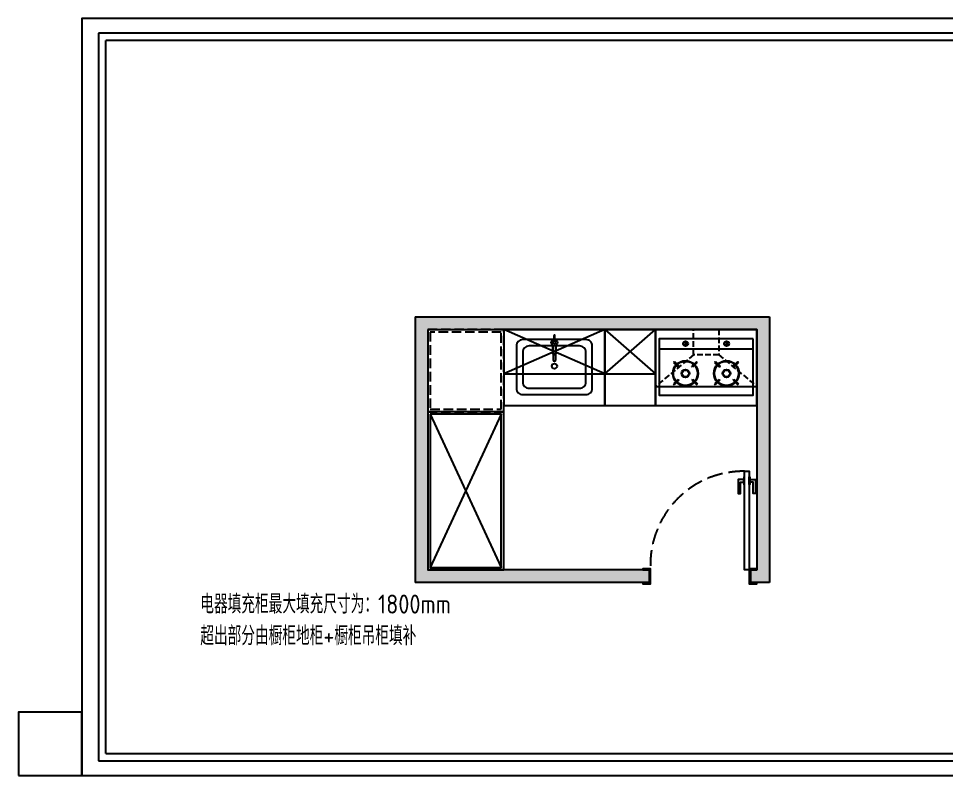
# Model space of a CAD drawing. Extents: x 422240 to 534325, y -8262 to 172635.
# Drawn here: x 497655 to 504988, y 117189 to 123170 of the extents above; entities that cross this region are included whole.
import ezdxf

# ---------------------------------------------------------------- set-up
doc = ezdxf.new("R2010")
doc.units = 0
doc.header["$LTSCALE"] = 1000
doc.header["$MEASUREMENT"] = 0
doc.linetypes.add('DASH', pattern=[0.35, 0.25, -0.1])
doc.layers.add('PM-家具', color=146, linetype='Continuous')
doc.layers.add('WALL', color=255, linetype='Continuous')
doc.styles.get("Standard").update_dxf_attribs({"font": 'gbenor.shx', "bigfont": 'gbcbig.shx'})

# ---------------------------------------------------------------- blocks, each defined once
blk = doc.blocks.new('A$C1F4B1202')
at = {"color": 251}
for p, q in [((-219, 320.2), (-256.4, 356.1)), ((-212.3, 327.6), (-249.5, 363.3)), ((-109.1, 328.1), (-71.8, 363.9)), ((-102.2, 320.8), (-64.9, 356.7)), ((105.5, 320.2), (68.1, 356.1)), ((112.3, 327.6), (75.1, 363.3)), ((215.5, 328.1), (252.7, 363.9)), ((222.3, 320.8), (259.6, 356.7)), ((-254.5, 188.3), (-217.3, 224.1)), ((-66.8, 187.7), (-104, 223.5)), ((70, 188.3), (107.3, 224.1)), ((257.7, 187.7), (220.5, 223.5)), ((-247.6, 181.1), (-210.2, 217)), ((-73.8, 180.5), (-111.1, 216.5)), ((77, 181.1), (114.3, 217)), ((250.8, 180.5), (213.4, 216.5)), ((371.9, 78.3), (-371.9, 78.3)), ((-163.2, 18.7), (-163.2, 58.2)), ((-158.2, 18.8), (-158.2, 58.1)), ((161.3, 18.7), (161.3, 58.2)), ((166.3, 18.8), (166.3, 58.1))]:
    blk.add_line(p, q, dxfattribs=at)
at = {"color": 0, "linetype": 'Continuous'}
blk.add_lwpolyline([(-371.9, 0), (371.9, 0), (371.9, 446.5), (-371.9, 446.5)], close=True, dxfattribs=at)
at = {"color": 251}
for centre, radius in [((-160.4, 273.2), 100), ((-160.4, 273.2), 95), ((164.2, 273.2), 100), ((164.2, 273.2), 95), ((-160.4, 273.2), 31.3), ((-160.4, 273.2), 26.3), ((164.2, 273.2), 31.3), ((164.2, 273.2), 26.3), ((-161.2, 38.4), 19.8), ((163.3, 38.4), 19.8)]:
    blk.add_circle(centre, radius, dxfattribs=at)
for centre, radius, start, end in [((-160.4, 273.2), 126.7, 134.67564, 139.19964), ((-160.4, 273.2), 75.1, 133.6762, 141.30987), ((-160.4, 273.2), 75.1, 39.30452, 46.93668), ((-160.4, 273.2), 126.7, 41.16386, 45.68755), ((164.2, 273.2), 126.7, 134.67564, 139.19964), ((164.2, 273.2), 75.1, 133.6762, 141.30987), ((164.2, 273.2), 75.1, 39.30452, 46.93668), ((164.2, 273.2), 126.7, 41.16386, 45.68755), ((-160.4, 273.2), 75.1, 220.80073, 228.43289), ((-160.4, 273.2), 75.1, 310.95271, 318.58638), ((164.2, 273.2), 75.1, 220.80073, 228.43289), ((164.2, 273.2), 75.1, 310.95271, 318.58638), ((-160.4, 273.2), 126.7, 222.04986, 226.57356), ((-160.4, 273.2), 126.7, 313.06294, 317.58695), ((164.2, 273.2), 126.7, 222.04986, 226.57356), ((164.2, 273.2), 126.7, 313.06294, 317.58695)]:
    blk.add_arc(centre, radius, start, end, dxfattribs=at)
blk = doc.blocks.new('灶台')
at = {"layer": 'PM-家具'}
blk.add_lwpolyline([(14600, -54543.5), (15400, -54543.5), (15400, -53943.5), (14600, -53943.5)], close=True, dxfattribs=at)
blk.add_blockref('A$C1F4B1202', (15000, -54470), dxfattribs=at)
blk = doc.blocks.new('厨房摆放方案图框')
at = {"color": 251}
for p, q in [((25027, 17757), (372, 17757)), ((372, 17757), (372, 493)), ((372, 493), (25027, 493))]:
    blk.add_line(p, q, dxfattribs=at)
for p, q in [((24853, 17583), (546, 17583)), ((546, 667), (546, 17583)), ((546, 667), (24853, 667))]:
    blk.add_line(p, q)
blk.add_lwpolyline([(-25, 145), (25375, 145), (25375, 18105), (-25, 18105)], close=True)
blk = doc.blocks.new('A$C3DAD4827')
for p, q in [((381.3, 219), (381.3, 249.7)), ((387.3, 219), (387.3, 249.7))]:
    blk.add_line(p, q)
at = {"color": 0, "linetype": 'Continuous'}
blk.add_lwpolyline([(370.4, 217.1), (133.7, 217.1, 0.414214), (83.7, 167.1), (83.7, -167.1, 0.414214), (133.7, -217.1), (633.7, -217.1, 0.414214), (683.7, -167.1), (683.7, 168.1, 0.428159), (633.7, 217.1), (370.4, 217.1)], format="xyb", dxfattribs=at)
blk.add_lwpolyline([(183.7, -167.1), (583.7, -167.1, 0.414214), (633.7, -117.1), (633.7, 117.1, 0.414214), (583.7, 167.1), (183.7, 167.1, 0.414214), (133.7, 117.1), (133.7, -117.1, 0.414214)], format="xyb", close=True)
for points in [[(369.3, 174), (369.3, 112.6, 1), (399.3, 112.6)], [(372.3, 172.1), (372.3, 112.6, 1), (396.3, 112.6)]]:
    blk.add_lwpolyline(points, format="xyb")
for points in [[(396.3, 112.6), (396.3, 172.1)], [(399.3, 112.6), (399.3, 174)]]:
    blk.add_lwpolyline(points)
at = {"color": 251}
for points in [[(374.3, 105.9), (374.3, 130.5)], [(394.3, 105.9), (394.3, 130.5)], [(394.3, 57.7), (394.3, 101.4)]]:
    blk.add_lwpolyline(points, dxfattribs=at)
blk.add_lwpolyline([(374.3, 101.4), (374.3, 57.7, 1), (394.3, 57.7)], format="xyb", dxfattribs=at)
blk.add_circle((384.3, 194), 25)
for centre, radius in [((384.3, 194), 11.3), ((384.9, 7.5), 20.6)]:
    blk.add_circle(centre, radius, dxfattribs=at)
for centre, radius, start, end in [((384.3, 249.7), 3, 360, 180), ((384.3, 231), 3, 180, 360), ((384.3, 137.1), 12, 180, 360)]:
    blk.add_arc(centre, radius, start, end)
blk = doc.blocks.new('水盆')
at = {"layer": 'PM-家具'}
blk.add_lwpolyline([(16316.5, -54543.5), (17116.5, -54543.5), (17116.5, -53943.5), (16316.5, -53943.5)], close=True, dxfattribs=at)
blk.add_blockref('A$C3DAD4827', (16332.8, -54240.6), dxfattribs=at)
blk = doc.blocks.new('door-swing-single1')
at = {"color": 0, "linetype": 'ByBlock'}
for points in [[(10, -10), (10, 110), (-50, 110), (-50, 100), (0, 100)], [(0, 0), (0, 100)], [(0, 0), (-50, 0), (-50, -10), (10, -10)], [(10, 0), (48, 0), (48, -780), (10, -780), (10, -10)]]:
    blk.add_lwpolyline(points, dxfattribs=at)
for points in [[(800, 0), (800, 100), (850, 100), (850, 110), (790, 110), (790, -10), (850, -10), (850, 0)], [(5, -715), (-40, -715), (-40, -605), (-20, -605), (-20, -695), (5, -695)], [(53, -715), (98, -715), (98, -605), (78, -605), (78, -695), (53, -695)], [(5, -735), (5, -675), (10, -675), (10, -735)], [(53, -735), (53, -675), (48, -675), (48, -735)]]:
    blk.add_lwpolyline(points, close=True, dxfattribs=at)
at = {"color": 250, "linetype": 'DASH', "ltscale": 0.5}
blk.add_arc((53.8, -42.6), 737.4, 269.54749, 3.31294, dxfattribs=at)
blk = doc.blocks.new('电气柜-右')
at = {"color": 251}
for p, q in [((474098.8, 126641, 0), (475308.8, 127201)), ((474098.8, 127201, 0), (475308.8, 126641))]:
    blk.add_line(p, q, dxfattribs=at)
at = {"elevation": 0}
blk.add_lwpolyline([(474078.8, 126621), (475328.8, 126621), (475328.8, 127221), (474078.8, 127221)], close=True, dxfattribs=at)
at = {"color": 251, "elevation": 0}
blk.add_lwpolyline([(474098.8, 126641), (475308.8, 126641), (475308.8, 127201), (474098.8, 127201)], close=True, dxfattribs=at)

msp = doc.modelspace()

# ---------------------------------------------------------------- hatches: boundary and pattern name
at = {"layer": 'WALL'}
h = msp.add_hatch(dxfattribs=at)
h.set_pattern_fill('钢筋混凝土', color=251, scale=10, angle=180)
h.set_pattern_definition([(225, (432952.057, 132220.16), (17.6776695, -17.6776695), []), (230, (432952.057, 132220.16), (-71.72602, 6.275213), [7.5, -82.5]), (175, (432952.06, 132220.16), (13.87513, -75.21921), [6, -66]), (280.4514, (432946.08, 132220.68), (-57.85094, -68.943954), [6.37402, -70.11421]), (226.1842, (432952.06, 132200.16), (-106.7241, 16.5519), [11.25, -123.75]), (276.6356, (432943.16, 132201.54), (-93.46627, -97.41179), [9.56103, -105.1713]), (171.1842, (432952.06, 132200.16), (-93.4662, -97.41186), [9, -99]), (201, (432942.057, 132205.16), (-59.690705, 40.26189), [7.5, -82.5]), (146, (432942.06, 132205.16), (-24.33153, -72.515005), [6, -66]), (251.4514, (432937.08, 132208.515), (-84.02226, -32.25305), [6.37402, -70.11421]), (217.5, (432952.057, 132220.16), (-1.2159855, -33.289385), [0, -65.2, 0, -67, 0, -66.25]), (187.5, (432952.057, 132220.16), (-26.306954, -39.441171), [0, -38.2, 0, -63.7, 0, -25.25]), (147.5, (432974.357, 132220.16), (-53.382244, 2.255487), [0, -25, 0, -78, 0, -103.5]), (137.5, (432984.357, 132220.16), (-58.318617, -10.010498), [0, -32.5, 0, -51.8, 0, -73.5])])
h.paths.add_polyline_path([(500889.1, 120712.5), (501489.1, 120712.5), (502289.1, 120712.5), (502689.1, 120712.5), (503489.1, 120712.5), (503489.1, 118812.5), (503439.1, 118812.5), (503439.1, 118712.5), (503589.1, 118712.5), (503589.1, 120812.5), (500789.1, 120812.5), (500789.1, 118712.5), (502639.1, 118712.5), (502639.1, 118812.5), (500889.1, 118812.5)])

# ---------------------------------------------------------------- linework, layer by layer
msp.add_lwpolyline([(497655.2, 117188.8), (498155.2, 117188.8), (498155.2, 117688.8), (497655.2, 117688.8)], close=True)
at = {"layer": 'PM-家具', "color": 250}
for p, q in [((502289.1, 120712.5), (501489.1, 120362.5)), ((502289.1, 120362.5), (501489.1, 120712.5)), ((502289.1, 120712.5), (502689.1, 120362.5)), ((502289.1, 120362.5), (502689.1, 120712.5))]:
    msp.add_line(p, q, dxfattribs=at)
at = {"layer": 'PM-家具', "color": 251, "linetype": 'DASH', "ltscale": 0.18}
for p, q in [((502989.1, 120512.5), (502689.1, 120262.5)), ((503189.1, 120512.5), (503489.1, 120262.5))]:
    msp.add_line(p, q, dxfattribs=at)
at = {"layer": 'PM-家具', "color": 251, "linetype": 'DASH', "ltscale": 0.3}
for points in [[(500889.1, 120062.5), (501489.1, 120062.5), (501489.1, 120712.5), (500889.1, 120712.5)], [(500909.1, 120082.5), (501469.1, 120082.5), (501469.1, 120692.5), (500909.1, 120692.5)]]:
    msp.add_lwpolyline(points, close=True, dxfattribs=at)
at = {"layer": 'PM-家具', "color": 251}
for points in [[(502289.1, 120712.5), (501489.1, 120712.5), (501489.1, 120362.5), (502289.1, 120362.5)], [(502289.1, 120362.5), (502689.1, 120362.5), (502689.1, 120712.5), (502289.1, 120712.5)], [(502689.1, 120262.5), (503489.1, 120262.5), (503489.1, 120712.5), (502689.1, 120712.5)]]:
    msp.add_lwpolyline(points, close=True, dxfattribs=at)
at = {"layer": 'PM-家具'}
msp.add_lwpolyline([(502289.1, 120112.5), (502689.1, 120112.5), (502689.1, 120712.5), (502289.1, 120712.5)], close=True, dxfattribs=at)
at = {"layer": 'PM-家具', "color": 251, "linetype": 'DASH', "ltscale": 0.18}
msp.add_lwpolyline([(502989.1, 120712.5), (503189.1, 120712.5), (503189.1, 120512.5), (502989.1, 120512.5)], close=True, dxfattribs=at)
at = {"layer": 'WALL'}
for p, q in [((500789.1, 120812.5), (503589.1, 120812.5)), ((500789.1, 120812.5), (500789.1, 118712.5)), ((503589.1, 120812.5), (503589.1, 118712.5)), ((500889.1, 120712.5), (500889.1, 118812.5)), ((500889.1, 120712.5), (503489.1, 120712.5)), ((503489.1, 120712.5), (503489.1, 118812.5)), ((502639.1, 118812.5), (500889.1, 118812.5)), ((502639.1, 118812.5), (502639.1, 118712.5)), ((503439.1, 118812.5), (503439.1, 118712.5)), ((503489.1, 118812.5), (503439.1, 118812.5)), ((502639.1, 118712.5), (500789.1, 118712.5)), ((503589.1, 118712.5), (503439.1, 118712.5))]:
    msp.add_line(p, q, dxfattribs=at)

# ---------------------------------------------------------------- block references
at = {"xscale": 0.3330153595476334, "yscale": 0.3330153595476334, "zscale": 0.3330153595476334}
msp.add_blockref('厨房摆放方案图框', (498163.5, 117140.4), dxfattribs=at)
at = {"layer": 'PM-家具'}
msp.add_blockref('水盆', (485172.6, 174656), dxfattribs=at)
for name, p, rotation in [('灶台', (518089.1, 66169), 180), ('电气柜-右', (374268, 594141.3, 0), 270), ('door-swing-single1', (503439.1, 118812.5), 180)]:
    msp.add_blockref(name, p, dxfattribs=dict(at, rotation=rotation))

# ---------------------------------------------------------------- texts
at = {"insert": (499091.7, 118617.8), "char_height": 150, "attachment_point": 1}
msp.add_mtext_dynamic_manual_height_columns('电器填充柜最大填充尺寸为：1800mm\\P超出部分由橱柜地柜+橱柜吊柜填补', width=1968.847, gutter_width=1750, heights=[0], dxfattribs=at)

doc.saveas('drawing.dxf')
